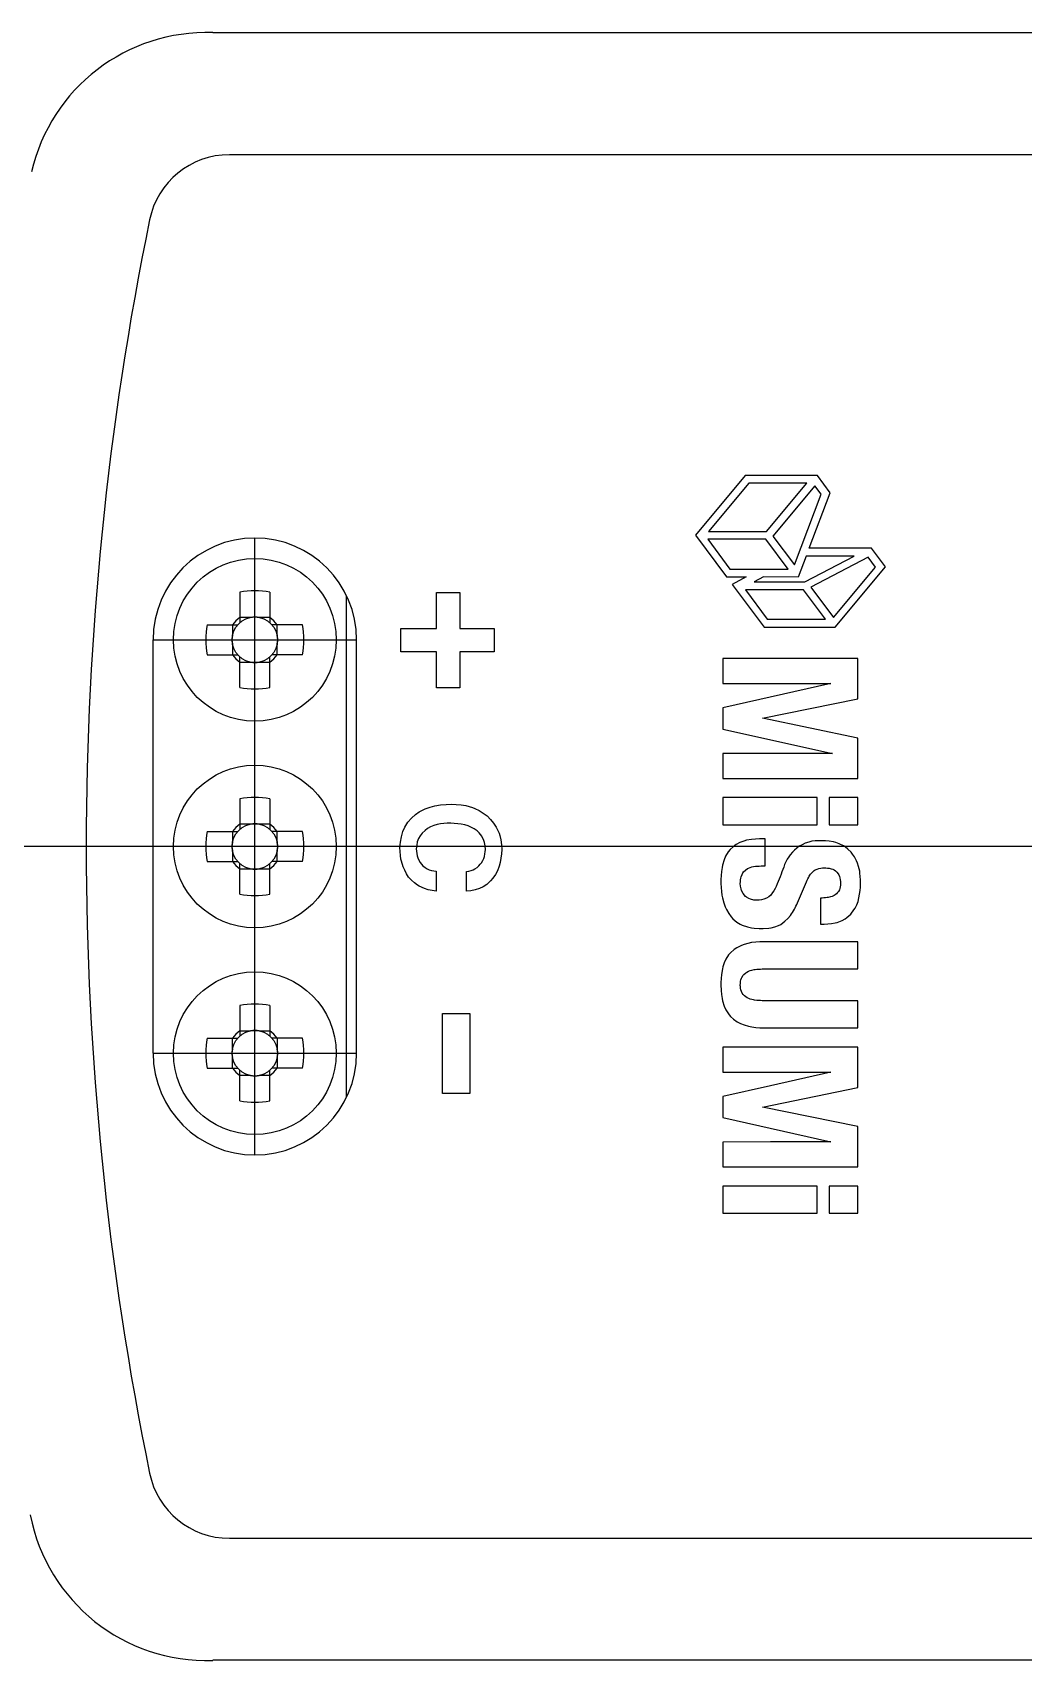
# Model space of a CAD drawing. Extents: x -57 to 333, y -79 to 81.
# Drawn here: x 220.87 to 245.22, y 41.45 to 81.45 of the extents above; entities that cross this region are included whole.
import ezdxf

# ---------------------------------------------------------------- set-up
doc = ezdxf.new("R2010")
doc.units = 0
doc.linetypes.add('CENTER', pattern=[50.8, 31.75, -6.35, 6.35, -6.35])
doc.layers.get('0').update_dxf_attribs({"linetype": 'CONTINUOUS'})
doc.layers.add('CENTER', color=1, linetype='CENTER')

msp = doc.modelspace()

# ---------------------------------------------------------------- linework, layer by layer
at = {"color": 7, "linetype": 'CONTINUOUS'}
for p, q in [((273.08, 81.452), (225.297, 81.452)), ((272.673, 78.452), (225.704, 78.452)), ((238.378, 70.568), (237.155, 69.105)), ((240.154, 70.568), (238.378, 70.568)), ((240.468, 70.145), (240.154, 70.568)), ((238.465, 70.379), (237.475, 69.193)), ((239.892, 70.379), (238.465, 70.379)), ((238.902, 69.193), (239.892, 70.379)), ((240.093, 70.318), (239.058, 69.08)), ((239.587, 68.371), (240.246, 70.112)), ((239.953, 68.784), (240.468, 70.145)), ((240.246, 70.112), (240.093, 70.318)), ((237.155, 69.105), (237.923, 68.075)), ((238.887, 69.004), (237.458, 69.004)), ((237.458, 69.004), (238.005, 68.271)), ((237.475, 69.193), (238.902, 69.193)), ((239.433, 68.271), (238.887, 69.004)), ((239.058, 69.08), (239.587, 68.371)), ((239.879, 68.588), (239.684, 68.073)), ((239.845, 67.958), (241.053, 68.588)), ((241.053, 68.588), (239.879, 68.588)), ((241.483, 68.784), (239.953, 68.784)), ((241.402, 68.56), (239.994, 67.825)), ((241.582, 68.319), (241.402, 68.56)), ((241.825, 68.324), (241.483, 68.784)), ((237.923, 68.075), (238.401, 68.077)), ((238.005, 68.271), (239.433, 68.271)), ((238.401, 68.077), (238.062, 67.887)), ((238.828, 68.077), (238.598, 67.958)), ((239.684, 68.073), (238.828, 68.077)), ((240.548, 67.081), (241.582, 68.319)), ((240.586, 66.841), (241.825, 68.324)), ((225.961, 67.705), (225.961, 66.952)), ((226.701, 67.705), (226.701, 66.952)), ((228.581, 55.282), (228.581, 67.622)), ((230.796, 67.691), (231.369, 67.691)), ((230.796, 66.809), (230.796, 67.691)), ((231.369, 67.691), (231.369, 66.809)), ((238.062, 67.887), (238.842, 66.841)), ((239.812, 67.762), (238.383, 67.762)), ((238.383, 67.762), (238.923, 67.037)), ((238.598, 67.958), (239.845, 67.958)), ((240.352, 67.037), (239.812, 67.762)), ((239.994, 67.825), (240.548, 67.081)), ((225.158, 66.902), (225.91, 66.902)), ((225.781, 66.902), (225.781, 66.637)), ((226.225, 67.082), (225.961, 67.082)), ((226.701, 67.082), (226.436, 67.082)), ((227.503, 66.902), (226.751, 66.902)), ((226.881, 66.637), (226.881, 66.902)), ((238.842, 66.841), (240.586, 66.841)), ((238.923, 67.037), (240.352, 67.037)), ((223.831, 56.372), (223.831, 66.532)), ((225.781, 66.427), (225.781, 66.162)), ((226.881, 66.162), (226.881, 66.427)), ((228.831, 56.372), (228.831, 66.532)), ((229.914, 66.809), (230.796, 66.809)), ((229.914, 66.235), (229.914, 66.809)), ((231.369, 66.809), (232.207, 66.809)), ((232.207, 66.809), (232.207, 66.235)), ((225.158, 66.162), (225.91, 66.162)), ((225.961, 65.359), (225.961, 66.112)), ((226.701, 65.359), (226.701, 66.112)), ((227.503, 66.162), (226.751, 66.162)), ((230.796, 66.235), (229.914, 66.235)), ((230.796, 65.353), (230.796, 66.235)), ((232.207, 66.235), (231.369, 66.235)), ((231.369, 66.235), (231.369, 65.353)), ((237.833, 66.071), (237.833, 65.459)), ((241.149, 66.071), (237.833, 66.071)), ((241.149, 65.077), (241.149, 66.071)), ((225.961, 65.982), (226.225, 65.982)), ((226.436, 65.982), (226.701, 65.982)), ((231.369, 65.353), (230.796, 65.353)), ((237.833, 65.459), (240.48, 65.459)), ((240.48, 65.459), (237.833, 64.859)), ((237.833, 64.859), (237.833, 64.339)), ((238.808, 64.604), (241.149, 65.077)), ((241.149, 64.116), (238.808, 64.604)), ((237.833, 64.339), (240.522, 63.739)), ((241.149, 63.127), (241.149, 64.116)), ((240.522, 63.739), (237.833, 63.739)), ((237.833, 63.739), (237.833, 63.127)), ((237.833, 63.127), (241.149, 63.127)), ((225.961, 62.625), (225.961, 61.872)), ((226.701, 62.625), (226.701, 61.872)), ((230.513, 62.374), (230.638, 62.42)), ((230.638, 62.42), (230.753, 62.45)), ((230.753, 62.45), (230.896, 62.473)), ((230.896, 62.473), (231.029, 62.484)), ((231.029, 62.484), (231.161, 62.492)), ((231.161, 62.492), (231.281, 62.484)), ((231.281, 62.484), (231.399, 62.473)), ((231.399, 62.473), (231.515, 62.456)), ((231.515, 62.456), (231.68, 62.411)), ((231.68, 62.411), (231.736, 62.388)), ((240.148, 62.656), (237.833, 62.656)), ((237.833, 62.656), (237.833, 61.987)), ((240.148, 61.987), (240.148, 62.656)), ((240.442, 62.656), (240.442, 61.987)), ((241.149, 62.656), (240.442, 62.656)), ((241.149, 61.987), (241.149, 62.656)), ((230.012, 61.93), (230.089, 62.051)), ((230.089, 62.051), (230.178, 62.151)), ((230.178, 62.151), (230.281, 62.239)), ((230.281, 62.239), (230.372, 62.301)), ((230.372, 62.301), (230.513, 62.374)), ((230.974, 62.017), (230.891, 62.006)), ((231.059, 62.024), (230.974, 62.017)), ((231.143, 62.028), (231.059, 62.024)), ((231.231, 62.021), (231.143, 62.028)), ((231.318, 62.012), (231.231, 62.021)), ((231.403, 62), (231.318, 62.012)), ((231.736, 62.388), (231.839, 62.335)), ((231.839, 62.335), (231.94, 62.274)), ((231.94, 62.274), (232.039, 62.208)), ((232.039, 62.208), (232.118, 62.118)), ((232.118, 62.118), (232.193, 62.026)), ((232.193, 62.026), (232.259, 61.931)), ((225.158, 61.822), (225.91, 61.822)), ((225.781, 61.822), (225.781, 61.557)), ((226.225, 62.002), (225.961, 62.002)), ((226.701, 62.002), (226.436, 62.002)), ((227.503, 61.822), (226.751, 61.822)), ((226.881, 61.557), (226.881, 61.822)), ((229.912, 61.559), (229.934, 61.692)), ((229.934, 61.692), (229.967, 61.82)), ((229.967, 61.82), (230.012, 61.93)), ((230.352, 61.649), (230.323, 61.565)), ((230.39, 61.717), (230.352, 61.649)), ((230.444, 61.783), (230.39, 61.717)), ((230.517, 61.849), (230.444, 61.783)), ((230.576, 61.891), (230.517, 61.849)), ((230.65, 61.932), (230.576, 61.891)), ((230.728, 61.965), (230.65, 61.932)), ((230.814, 61.991), (230.728, 61.965)), ((230.891, 62.006), (230.814, 61.991)), ((231.487, 61.983), (231.403, 62)), ((231.569, 61.959), (231.487, 61.983)), ((231.658, 61.922), (231.569, 61.959)), ((231.722, 61.886), (231.658, 61.922)), ((231.791, 61.835), (231.722, 61.886)), ((231.839, 61.79), (231.791, 61.835)), ((231.906, 61.706), (231.839, 61.79)), ((231.958, 61.6), (231.906, 61.706)), ((232.259, 61.931), (232.334, 61.783)), ((232.334, 61.783), (232.352, 61.725)), ((232.352, 61.725), (232.376, 61.613)), ((232.376, 61.613), (232.389, 61.496)), ((237.833, 61.987), (240.148, 61.987)), ((238.536, 61.626), (238.413, 61.606)), ((238.634, 61.635), (238.536, 61.626)), ((238.733, 61.641), (238.634, 61.635)), ((238.868, 61.641), (238.733, 61.641)), ((238.868, 60.973), (238.868, 61.641)), ((240.442, 61.987), (241.149, 61.987)), ((225.781, 61.347), (225.781, 61.082)), ((226.881, 61.082), (226.881, 61.347)), ((229.896, 61.425), (229.912, 61.559)), ((229.9, 61.328), (229.896, 61.425)), ((229.907, 61.232), (229.9, 61.328)), ((229.92, 61.137), (229.907, 61.232)), ((230.308, 61.481), (230.298, 61.396)), ((230.298, 61.396), (230.303, 61.337)), ((230.303, 61.337), (230.311, 61.279)), ((230.323, 61.565), (230.308, 61.481)), ((230.311, 61.279), (230.322, 61.222)), ((230.322, 61.222), (230.337, 61.171)), ((231.956, 61.16), (231.972, 61.208)), ((231.973, 61.55), (231.958, 61.6)), ((231.972, 61.208), (231.985, 61.268)), ((231.987, 61.465), (231.973, 61.55)), ((231.985, 61.268), (231.991, 61.323)), ((231.995, 61.379), (231.987, 61.465)), ((231.991, 61.323), (231.995, 61.379)), ((232.388, 61.271), (232.377, 61.164)), ((232.397, 61.378), (232.388, 61.271)), ((232.389, 61.496), (232.397, 61.378)), ((237.899, 61.216), (237.86, 61.125)), ((237.962, 61.319), (237.899, 61.216)), ((238.011, 61.379), (237.962, 61.319)), ((238.082, 61.447), (238.011, 61.379)), ((238.156, 61.5), (238.082, 61.447)), ((238.251, 61.551), (238.156, 61.5)), ((238.343, 61.587), (238.251, 61.551)), ((238.413, 61.606), (238.343, 61.587)), ((239.482, 61.245), (239.45, 61.201)), ((239.54, 61.313), (239.482, 61.245)), ((239.592, 61.364), (239.54, 61.313)), ((239.647, 61.412), (239.592, 61.364)), ((239.703, 61.46), (239.647, 61.412)), ((239.779, 61.497), (239.703, 61.46)), ((239.856, 61.532), (239.779, 61.497)), ((239.944, 61.562), (239.856, 61.532)), ((240.017, 61.579), (239.944, 61.562)), ((240.101, 61.59), (240.017, 61.579)), ((240.186, 61.594), (240.101, 61.59)), ((240.245, 61.595), (240.186, 61.594)), ((240.356, 61.59), (240.245, 61.595)), ((240.44, 61.582), (240.356, 61.59)), ((240.548, 61.563), (240.44, 61.582)), ((240.605, 61.548), (240.548, 61.563)), ((240.685, 61.52), (240.605, 61.548)), ((240.792, 61.468), (240.685, 61.52)), ((240.835, 61.441), (240.792, 61.468)), ((240.902, 61.39), (240.835, 61.441)), ((240.981, 61.313), (240.902, 61.39)), ((241.018, 61.267), (240.981, 61.313)), ((241.065, 61.197), (241.018, 61.267)), ((225.158, 61.082), (225.91, 61.082)), ((225.961, 60.279), (225.961, 61.032)), ((225.961, 60.902), (226.225, 60.902)), ((226.436, 60.902), (226.701, 60.902)), ((226.701, 60.279), (226.701, 61.032)), ((227.503, 61.082), (226.751, 61.082)), ((229.931, 61.088), (229.92, 61.137)), ((229.975, 60.956), (229.931, 61.088)), ((230.015, 60.869), (229.975, 60.956)), ((230.06, 60.783), (230.015, 60.869)), ((230.337, 61.171), (230.363, 61.113)), ((230.363, 61.113), (230.393, 61.062)), ((230.393, 61.062), (230.429, 61.015)), ((230.429, 61.015), (230.462, 60.979)), ((230.462, 60.979), (230.515, 60.934)), ((230.515, 60.934), (230.564, 60.902)), ((230.564, 60.902), (230.612, 60.879)), ((230.612, 60.879), (230.672, 60.861)), ((230.672, 60.861), (230.73, 60.85)), ((230.73, 60.85), (230.788, 60.842)), ((230.788, 60.842), (230.788, 60.351)), ((231.532, 60.835), (231.588, 60.847)), ((231.532, 60.351), (231.532, 60.835)), ((231.588, 60.847), (231.642, 60.862)), ((231.642, 60.862), (231.695, 60.88)), ((231.695, 60.88), (231.74, 60.902)), ((231.74, 60.902), (231.79, 60.936)), ((231.79, 60.936), (231.832, 60.973)), ((231.832, 60.973), (231.87, 61.015)), ((231.87, 61.015), (231.898, 61.053)), ((231.898, 61.053), (231.933, 61.11)), ((231.933, 61.11), (231.956, 61.16)), ((232.292, 60.858), (232.242, 60.764)), ((232.334, 60.965), (232.292, 60.858)), ((232.359, 61.059), (232.334, 60.965)), ((232.377, 61.164), (232.359, 61.059)), ((237.796, 60.836), (237.789, 60.737)), ((237.81, 60.933), (237.796, 60.836)), ((237.822, 60.995), (237.81, 60.933)), ((237.86, 61.125), (237.822, 60.995)), ((238.324, 60.802), (238.341, 60.827)), ((238.341, 60.827), (238.383, 60.871)), ((238.383, 60.871), (238.434, 60.908)), ((238.434, 60.908), (238.458, 60.921)), ((238.458, 60.921), (238.5, 60.938)), ((238.5, 60.938), (238.544, 60.951)), ((238.544, 60.951), (238.583, 60.959)), ((238.583, 60.959), (238.634, 60.966)), ((238.634, 60.966), (238.679, 60.969)), ((238.679, 60.969), (238.725, 60.971)), ((238.725, 60.971), (238.77, 60.973)), ((238.77, 60.973), (238.868, 60.973)), ((239.282, 60.828), (239.26, 60.769)), ((239.304, 60.888), (239.282, 60.828)), ((239.325, 60.948), (239.304, 60.888)), ((239.345, 61.008), (239.325, 60.948)), ((239.378, 61.074), (239.345, 61.008)), ((239.413, 61.139), (239.378, 61.074)), ((239.45, 61.201), (239.413, 61.139)), ((239.986, 60.769), (240.025, 60.816)), ((240.025, 60.816), (240.043, 60.832)), ((240.043, 60.832), (240.076, 60.859)), ((240.076, 60.859), (240.102, 60.875)), ((240.102, 60.875), (240.151, 60.897)), ((240.151, 60.897), (240.189, 60.908)), ((240.189, 60.908), (240.234, 60.918)), ((240.234, 60.918), (240.275, 60.924)), ((240.275, 60.924), (240.318, 60.927)), ((240.318, 60.927), (240.36, 60.926)), ((240.36, 60.926), (240.401, 60.923)), ((240.401, 60.923), (240.446, 60.917)), ((240.446, 60.917), (240.489, 60.907)), ((240.489, 60.907), (240.529, 60.893)), ((240.529, 60.893), (240.567, 60.875)), ((240.567, 60.875), (240.601, 60.852)), ((240.601, 60.852), (240.633, 60.822)), ((240.633, 60.822), (240.665, 60.78)), ((241.114, 61.103), (241.065, 61.197)), ((241.138, 61.044), (241.114, 61.103)), ((241.165, 60.964), (241.138, 61.044)), ((241.192, 60.847), (241.165, 60.964)), ((241.199, 60.798), (241.192, 60.847)), ((230.107, 60.698), (230.06, 60.783)), ((230.177, 60.627), (230.107, 60.698)), ((230.25, 60.56), (230.177, 60.627)), ((230.326, 60.5), (230.25, 60.56)), ((230.368, 60.474), (230.326, 60.5)), ((230.498, 60.417), (230.368, 60.474)), ((230.592, 60.39), (230.498, 60.417)), ((231.854, 60.417), (231.745, 60.384)), ((231.941, 60.46), (231.854, 60.417)), ((232.029, 60.521), (231.941, 60.46)), ((232.121, 60.606), (232.029, 60.521)), ((232.181, 60.675), (232.121, 60.606)), ((232.242, 60.764), (232.181, 60.675)), ((237.784, 60.639), (237.782, 60.54)), ((237.782, 60.54), (237.788, 60.443)), ((237.789, 60.737), (237.784, 60.639)), ((237.788, 60.443), (237.796, 60.347)), ((238.259, 60.54), (238.262, 60.585)), ((238.266, 60.476), (238.259, 60.54)), ((238.262, 60.585), (238.267, 60.631)), ((238.278, 60.414), (238.266, 60.476)), ((238.267, 60.631), (238.274, 60.675)), ((238.274, 60.675), (238.282, 60.706)), ((238.291, 60.371), (238.278, 60.414)), ((238.282, 60.706), (238.302, 60.762)), ((238.302, 60.762), (238.324, 60.802)), ((239.112, 60.417), (239.081, 60.362)), ((239.136, 60.468), (239.112, 60.417)), ((239.166, 60.533), (239.136, 60.468)), ((239.191, 60.591), (239.166, 60.533)), ((239.215, 60.65), (239.191, 60.591)), ((239.238, 60.709), (239.215, 60.65)), ((239.26, 60.769), (239.238, 60.709)), ((239.663, 60.066), (239.887, 60.583)), ((239.887, 60.583), (239.904, 60.621)), ((239.904, 60.621), (239.922, 60.66)), ((239.922, 60.66), (239.941, 60.697)), ((239.941, 60.697), (239.954, 60.72)), ((239.954, 60.72), (239.986, 60.769)), ((240.665, 60.78), (240.681, 60.752)), ((240.681, 60.752), (240.698, 60.713)), ((240.705, 60.416), (240.693, 60.385)), ((240.698, 60.713), (240.708, 60.679)), ((240.715, 60.464), (240.705, 60.416)), ((240.708, 60.679), (240.716, 60.63)), ((240.72, 60.504), (240.715, 60.464)), ((240.716, 60.63), (240.721, 60.588)), ((240.723, 60.546), (240.72, 60.504)), ((240.721, 60.588), (240.723, 60.546)), ((241.207, 60.715), (241.199, 60.798)), ((241.202, 60.367), (241.21, 60.456)), ((241.212, 60.63), (241.207, 60.715)), ((241.21, 60.456), (241.215, 60.546)), ((241.215, 60.546), (241.212, 60.63)), ((230.689, 60.369), (230.592, 60.39)), ((230.788, 60.351), (230.689, 60.369)), ((231.639, 60.364), (231.532, 60.351)), ((231.745, 60.384), (231.639, 60.364)), ((237.796, 60.347), (237.808, 60.252)), ((237.808, 60.252), (237.819, 60.19)), ((237.819, 60.19), (237.852, 60.064)), ((237.852, 60.064), (237.885, 59.973)), ((238.328, 60.297), (238.291, 60.371)), ((238.388, 60.226), (238.328, 60.297)), ((238.415, 60.204), (238.388, 60.226)), ((238.47, 60.171), (238.415, 60.204)), ((238.51, 60.155), (238.47, 60.171)), ((238.592, 60.137), (238.51, 60.155)), ((238.672, 60.133), (238.592, 60.137)), ((238.72, 60.134), (238.672, 60.133)), ((238.783, 60.142), (238.72, 60.134)), ((238.833, 60.154), (238.783, 60.142)), ((238.904, 60.183), (238.833, 60.154)), ((238.96, 60.219), (238.904, 60.183)), ((239.005, 60.26), (238.96, 60.219)), ((239.054, 60.321), (239.005, 60.26)), ((239.081, 60.362), (239.054, 60.321)), ((239.626, 59.986), (239.645, 60.026)), ((239.645, 60.026), (239.663, 60.066)), ((240.271, 60.185), (240.23, 60.184)), ((240.23, 60.184), (240.23, 59.542)), ((240.312, 60.188), (240.271, 60.185)), ((240.353, 60.191), (240.312, 60.188)), ((240.394, 60.195), (240.353, 60.191)), ((240.418, 60.199), (240.394, 60.195)), ((240.474, 60.212), (240.418, 60.199)), ((240.513, 60.225), (240.474, 60.212)), ((240.563, 60.248), (240.513, 60.225)), ((240.587, 60.262), (240.563, 60.248)), ((240.62, 60.287), (240.587, 60.262)), ((240.651, 60.318), (240.62, 60.287)), ((240.674, 60.349), (240.651, 60.318)), ((240.693, 60.385), (240.674, 60.349)), ((241.08, 59.938), (241.119, 60.019)), ((241.119, 60.019), (241.151, 60.103)), ((241.151, 60.103), (241.174, 60.187)), ((241.174, 60.187), (241.191, 60.278)), ((241.191, 60.278), (241.202, 60.367)), ((237.885, 59.973), (237.917, 59.903)), ((237.917, 59.903), (237.975, 59.802)), ((237.975, 59.802), (238.033, 59.724)), ((238.033, 59.724), (238.076, 59.677)), ((238.076, 59.677), (238.175, 59.594)), ((239.251, 59.536), (239.357, 59.616)), ((239.357, 59.616), (239.426, 59.685)), ((239.426, 59.685), (239.491, 59.758)), ((239.491, 59.758), (239.516, 59.795)), ((239.516, 59.795), (239.54, 59.832)), ((239.54, 59.832), (239.563, 59.87)), ((239.563, 59.87), (239.59, 59.915)), ((239.59, 59.915), (239.607, 59.947)), ((239.607, 59.947), (239.626, 59.986)), ((240.635, 59.584), (240.759, 59.632)), ((240.759, 59.632), (240.838, 59.677)), ((240.838, 59.677), (240.877, 59.705)), ((240.877, 59.705), (240.975, 59.793)), ((240.975, 59.793), (241.052, 59.892)), ((241.052, 59.892), (241.08, 59.938)), ((238.175, 59.594), (238.258, 59.544)), ((238.258, 59.544), (238.303, 59.522)), ((238.303, 59.522), (238.439, 59.475)), ((238.439, 59.475), (238.533, 59.455)), ((238.533, 59.455), (238.603, 59.445)), ((238.603, 59.445), (238.725, 59.434)), ((238.725, 59.434), (238.821, 59.434)), ((238.821, 59.434), (238.956, 59.444)), ((238.956, 59.444), (239.015, 59.453)), ((239.015, 59.453), (239.11, 59.476)), ((239.11, 59.476), (239.201, 59.509)), ((239.201, 59.509), (239.251, 59.536)), ((240.23, 59.542), (240.323, 59.542)), ((240.323, 59.542), (240.413, 59.548)), ((240.413, 59.548), (240.503, 59.558)), ((240.503, 59.558), (240.591, 59.573)), ((240.591, 59.573), (240.635, 59.584)), ((238.018, 58.842), (237.969, 58.786)), ((238.106, 58.92), (238.018, 58.842)), ((238.172, 58.964), (238.106, 58.92)), ((238.292, 59.023), (238.172, 58.964)), ((238.351, 59.045), (238.292, 59.023)), ((238.445, 59.071), (238.351, 59.045)), ((238.534, 59.089), (238.445, 59.071)), ((238.639, 59.101), (238.534, 59.089)), ((238.737, 59.108), (238.639, 59.101)), ((238.836, 59.112), (238.737, 59.108)), ((241.149, 59.112), (238.836, 59.112)), ((241.149, 58.443), (241.149, 59.112)), ((237.819, 58.447), (237.794, 58.304)), ((237.831, 58.498), (237.819, 58.447)), ((237.863, 58.592), (237.831, 58.498)), ((237.903, 58.682), (237.863, 58.592)), ((237.969, 58.786), (237.903, 58.682)), ((238.504, 58.402), (238.544, 58.414)), ((238.544, 58.414), (238.601, 58.426)), ((238.601, 58.426), (238.627, 58.43)), ((238.627, 58.43), (238.668, 58.435)), ((238.668, 58.435), (238.71, 58.438)), ((238.71, 58.438), (238.752, 58.44)), ((238.752, 58.44), (238.793, 58.442)), ((238.793, 58.442), (238.835, 58.443)), ((238.835, 58.443), (241.149, 58.443)), ((237.782, 58.108), (237.781, 58.052)), ((237.781, 58.052), (237.786, 57.911)), ((237.785, 58.206), (237.782, 58.108)), ((237.794, 58.304), (237.785, 58.206)), ((238.259, 58.034), (238.26, 58.094)), ((238.26, 58.01), (238.259, 58.034)), ((238.26, 58.094), (238.267, 58.144)), ((238.265, 57.968), (238.26, 58.01)), ((238.267, 58.144), (238.275, 58.176)), ((238.275, 58.176), (238.289, 58.216)), ((238.289, 58.216), (238.298, 58.235)), ((238.298, 58.235), (238.331, 58.287)), ((238.331, 58.287), (238.349, 58.307)), ((238.349, 58.307), (238.392, 58.345)), ((238.392, 58.345), (238.417, 58.362)), ((238.417, 58.362), (238.464, 58.387)), ((238.464, 58.387), (238.504, 58.402)), ((237.786, 57.911), (237.795, 57.813)), ((237.795, 57.813), (237.81, 57.716)), ((237.81, 57.716), (237.823, 57.657)), ((237.823, 57.657), (237.866, 57.526)), ((238.273, 57.93), (238.265, 57.968)), ((238.288, 57.888), (238.273, 57.93)), ((238.308, 57.848), (238.288, 57.888)), ((238.331, 57.816), (238.308, 57.848)), ((238.361, 57.785), (238.331, 57.816)), ((238.392, 57.759), (238.361, 57.785)), ((238.429, 57.735), (238.392, 57.759)), ((238.465, 57.718), (238.429, 57.735)), ((238.504, 57.703), (238.465, 57.718)), ((238.544, 57.691), (238.504, 57.703)), ((238.585, 57.681), (238.544, 57.691)), ((238.609, 57.677), (238.585, 57.681)), ((238.668, 57.67), (238.609, 57.677)), ((238.71, 57.666), (238.668, 57.67)), ((238.752, 57.664), (238.71, 57.666)), ((238.793, 57.663), (238.752, 57.664)), ((238.835, 57.662), (238.793, 57.663)), ((241.149, 57.662), (238.835, 57.662)), ((241.149, 56.993), (241.149, 57.662)), ((225.961, 57.545), (225.961, 56.792)), ((226.701, 57.545), (226.701, 56.792)), ((230.941, 57.344), (231.61, 57.344)), ((230.941, 55.38), (230.941, 57.344)), ((231.61, 57.344), (231.61, 55.38)), ((237.866, 57.526), (237.907, 57.437)), ((237.907, 57.437), (237.986, 57.318)), ((237.986, 57.318), (238.022, 57.277)), ((238.022, 57.277), (238.094, 57.21)), ((238.094, 57.21), (238.184, 57.146)), ((225.961, 56.922), (226.225, 56.922)), ((226.436, 56.922), (226.701, 56.922)), ((238.184, 57.146), (238.26, 57.104)), ((238.26, 57.104), (238.351, 57.066)), ((238.351, 57.066), (238.464, 57.033)), ((238.464, 57.033), (238.542, 57.018)), ((238.542, 57.018), (238.639, 57.006)), ((238.639, 57.006), (238.737, 56.998)), ((238.737, 56.998), (238.836, 56.993)), ((238.836, 56.993), (241.149, 56.993)), ((225.158, 56.742), (225.91, 56.742)), ((225.781, 56.477), (225.781, 56.742)), ((227.503, 56.742), (226.751, 56.742)), ((226.881, 56.742), (226.881, 56.477)), ((241.149, 56.522), (237.833, 56.522)), ((237.833, 56.522), (237.833, 55.91)), ((241.149, 55.528), (241.149, 56.522)), ((225.781, 56.002), (225.781, 56.267)), ((226.881, 56.267), (226.881, 56.002)), ((225.158, 56.002), (225.91, 56.002)), ((225.961, 55.199), (225.961, 55.952)), ((226.225, 55.822), (225.961, 55.822)), ((226.701, 55.822), (226.436, 55.822)), ((226.701, 55.199), (226.701, 55.952)), ((227.503, 56.002), (226.751, 56.002)), ((237.833, 55.91), (239.319, 55.907)), ((240.487, 55.906), (239.001, 55.572)), ((239.319, 55.907), (240.487, 55.906)), ((231.61, 55.38), (230.941, 55.38)), ((239.001, 55.572), (237.833, 55.31)), ((237.833, 55.31), (237.833, 54.79)), ((238.808, 55.045), (241.149, 55.528)), ((241.149, 54.567), (238.808, 55.045)), ((237.833, 54.79), (240.487, 54.194)), ((241.149, 53.578), (241.149, 54.567)), ((239.001, 54.192), (237.833, 54.19)), ((237.833, 54.19), (237.833, 53.578)), ((240.487, 54.194), (239.001, 54.192)), ((237.833, 53.578), (241.149, 53.578)), ((240.148, 53.107), (237.833, 53.107)), ((237.833, 53.107), (237.833, 52.438)), ((240.148, 52.438), (240.148, 53.107)), ((241.149, 53.107), (240.442, 53.107)), ((240.442, 53.107), (240.442, 52.438)), ((241.149, 52.438), (241.149, 53.107)), ((237.833, 52.438), (240.148, 52.438)), ((240.442, 52.438), (241.149, 52.438)), ((225.704, 44.452), (272.673, 44.452)), ((273.08, 41.452), (225.297, 41.452))]:
    msp.add_line(p, q, dxfattribs=at)
for centre, radius in [((226.331, 66.532), 2), ((226.331, 66.532), 0.56), ((226.331, 61.452), 2), ((226.331, 61.452), 0.56), ((226.331, 56.372), 2), ((226.331, 56.372), 0.56)]:
    msp.add_circle(centre, radius, dxfattribs=at)
for centre, radius, start, end in [((225.142, 77.046), 4.409, 87.9965, 167.1198), ((225.704, 76.452), 2, 90.0002, 168.4629), ((299.188, 61.452), 77, 168.46302, 191.53698), ((226.331, 66.532), 2.5, 0, 180), ((226.331, 65.739), 2, 79.3389, 100.6611), ((227.124, 66.532), 2, 169.3389, 190.6611), ((226.331, 66.532), 0.66, 124.0977, 145.9023), ((226.331, 66.655), 0.44, 76.1448, 103.8552), ((226.331, 66.532), 0.66, 34.0977, 55.9023), ((225.538, 66.532), 2, 349.3389, 10.6611), ((226.208, 66.532), 0.44, 166.1448, 193.8552), ((226.454, 66.532), 0.44, 346.1448, 13.8552), ((226.331, 66.532), 0.66, 214.0977, 235.9023), ((226.331, 66.532), 0.66, 304.0977, 325.9023), ((226.331, 66.409), 0.44, 256.1448, 283.8552), ((226.331, 67.325), 2, 259.3389, 280.6611), ((226.331, 60.659), 2, 79.3389, 100.6611), ((226.331, 61.575), 0.44, 76.1448, 103.8552), ((227.124, 61.452), 2, 169.3389, 190.6611), ((226.331, 61.452), 0.66, 124.0977, 145.9023), ((226.331, 61.452), 0.66, 34.0977, 55.9023), ((225.538, 61.452), 2, 349.3389, 10.6611), ((226.208, 61.452), 0.44, 166.1448, 193.8552), ((226.454, 61.452), 0.44, 346.1448, 13.8552), ((226.331, 61.452), 0.66, 214.0977, 235.9023), ((226.331, 61.329), 0.44, 256.1448, 283.8552), ((226.331, 61.452), 0.66, 304.0977, 325.9023), ((226.331, 62.245), 2, 259.3389, 280.6611), ((226.331, 55.579), 2, 79.3389, 100.6611), ((226.331, 56.372), 0.66, 124.0977, 145.9023), ((226.331, 56.495), 0.44, 76.1448, 103.8552), ((226.331, 56.372), 0.66, 34.0977, 55.9023), ((227.124, 56.372), 2, 169.3389, 190.6611), ((226.208, 56.372), 0.44, 166.1448, 193.8552), ((226.454, 56.372), 0.44, 346.1448, 13.8552), ((225.538, 56.372), 2, 349.3389, 10.6611), ((226.331, 56.372), 2.5, 180, 0), ((226.331, 56.372), 0.66, 214.0977, 235.9023), ((226.331, 56.249), 0.44, 256.1448, 283.8552), ((226.331, 56.372), 0.66, 304.0977, 325.9023), ((226.331, 57.165), 2, 259.3389, 280.6611), ((225.704, 46.452), 2, 191.5371, 269.9998), ((225.142, 45.858), 4.409, 190.904, 272.0035)]:
    msp.add_arc(centre, radius, start, end, dxfattribs=at)
at = {"layer": 'CENTER', "color": 1, "linetype": 'CONTINUOUS'}
for p, q in [((226.331, 53.872), (226.331, 69.032)), ((223.831, 66.532), (228.831, 66.532)), ((291.267, 61.452), (207.11, 61.452)), ((223.831, 56.372), (228.831, 56.372))]:
    msp.add_line(p, q, dxfattribs=at)

doc.saveas('drawing.dxf')
